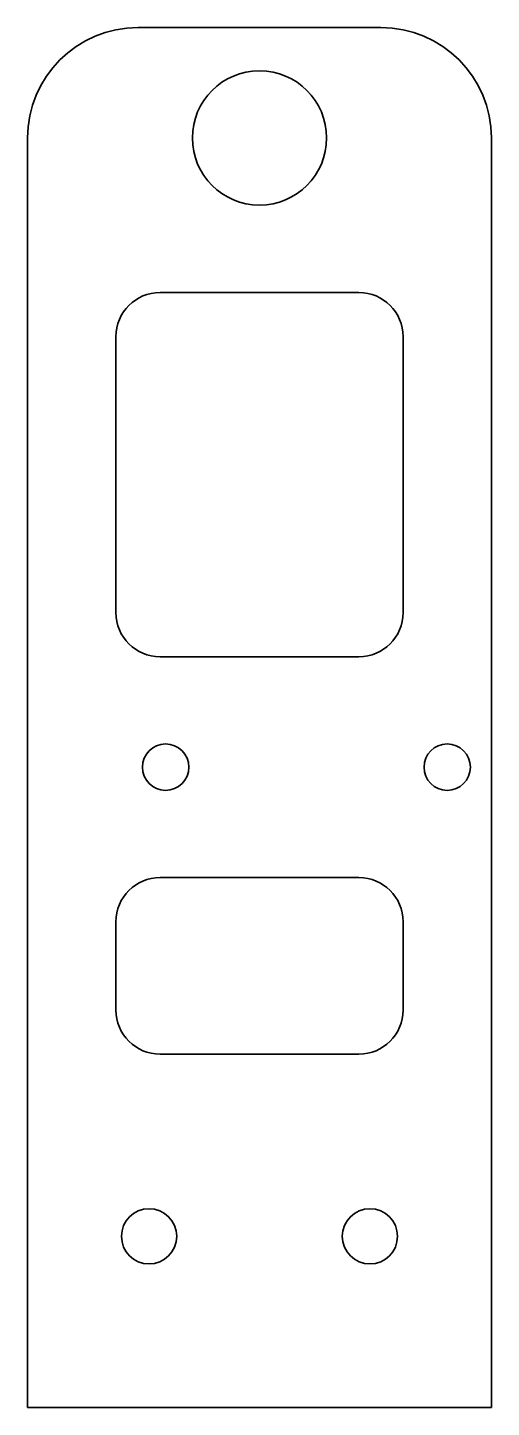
# Model space of a CAD drawing. Header units: inches. Extents: x 0 to 42, y 0 to 125.
import ezdxf

# ---------------------------------------------------------------- set-up
doc = ezdxf.new("R2010")
doc.units = ezdxf.units.IN
doc.header["$MEASUREMENT"] = 0
doc.layers.add('SIMUMAK Visible (ISO)', color=7, linetype='Continuous', lineweight=35)

# ---------------------------------------------------------------- blocks, each defined once
blk = doc.blocks.new('PC-SMT-05-BRBAL02_Sheet_PC-SMT-05-BRBAL02')
at = {"layer": 'SIMUMAK Visible (ISO)'}
for p, q in [((-11, 62.5), (11, 62.5)), ((21, 52.5), (21, -62.5)), ((-21, -62.5), (-21, 52.5)), ((-9, 38.5), (9, 38.5)), ((-13, 9.5), (-13, 34.5)), ((13, 34.5), (13, 9.5)), ((9, 5.5), (-9, 5.5)), ((-9, -14.5), (9, -14.5)), ((-13, -26.5), (-13, -18.5)), ((13, -18.5), (13, -26.5)), ((9, -30.5), (-9, -30.5)), ((21, -62.5), (-21, -62.5))]:
    blk.add_line(p, q, dxfattribs=at)
for centre, radius in [((0, 52.5), 6.08), ((-8.5, -4.5), 2.1), ((17, -4.5), 2.1), ((-10, -47), 2.5), ((10, -47), 2.5)]:
    blk.add_circle(centre, radius, dxfattribs=at)
at = {"layer": 'SIMUMAK Visible (ISO)', "extrusion": (0, 0, -1)}
for centre, start, end in [((-11, 52.5), 90, 180), ((11, 52.5), 0, 90)]:
    blk.add_arc(centre, 10, start, end, dxfattribs=at)
at = {"layer": 'SIMUMAK Visible (ISO)'}
for centre, start, end in [((-9, 34.5), 90, 180), ((9, 34.5), 0, 90), ((-9, 9.5), 180, 270), ((9, 9.5), 270, 360), ((-9, -18.5), 90, 180), ((9, -18.5), 0, 90), ((-9, -26.5), 180, 270), ((9, -26.5), 270, 0)]:
    blk.add_arc(centre, 4, start, end, dxfattribs=at)

msp = doc.modelspace()

# ---------------------------------------------------------------- block references
msp.add_blockref('PC-SMT-05-BRBAL02_Sheet_PC-SMT-05-BRBAL02', (21, 62.5))

doc.saveas('drawing.dxf')
